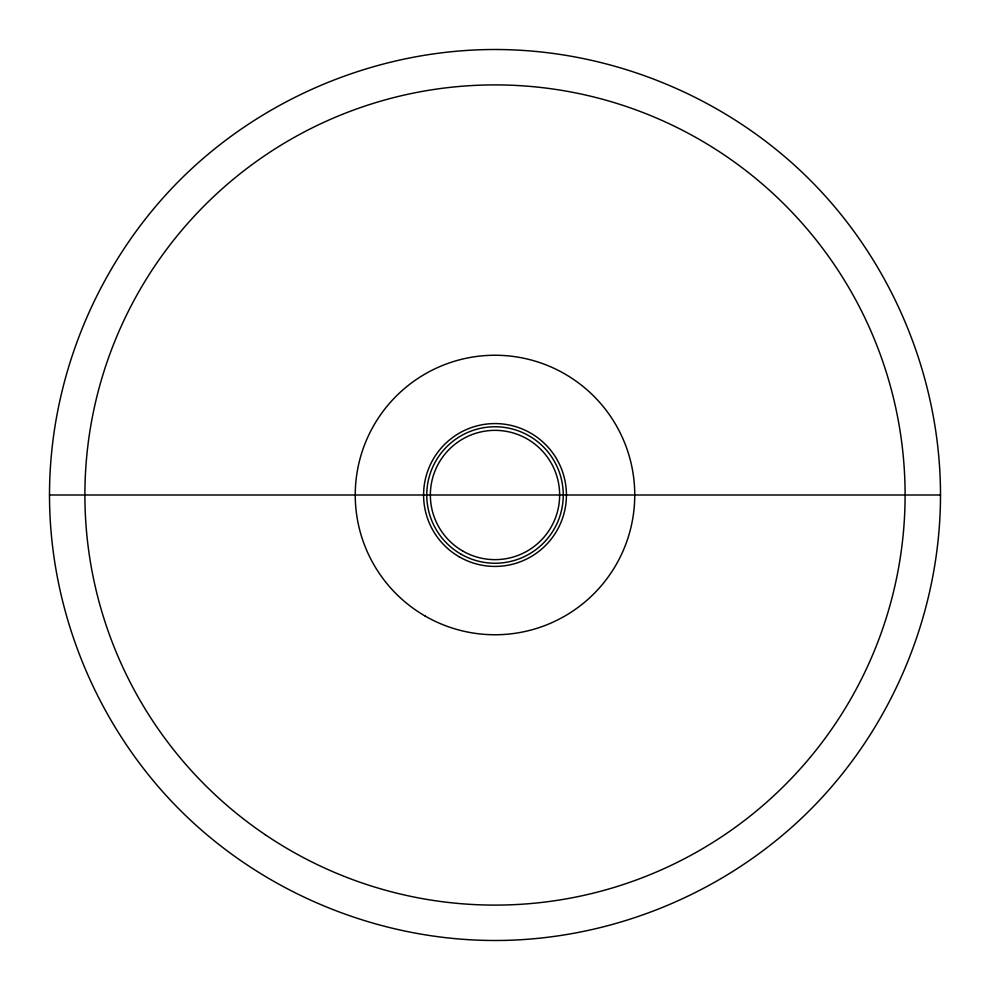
<?xml version="1.0" encoding="UTF-8"?>
<svg xmlns="http://www.w3.org/2000/svg" width="990" height="990" viewBox="0 0 990 990"><rect width="100%" height="100%" fill="white"/><g stroke="black" fill="none" stroke-linecap="round" stroke-linejoin="round"><path stroke-width="1.49" d="M49.5 495C49.537 378.143 97.379 262.635 179.982 179.982C262.635 97.379 378.143 49.537 495 49.5C611.857 49.537 727.365 97.379 810.018 179.982C892.621 262.635 940.463 378.143 940.5 495C940.463 611.857 892.621 727.365 810.018 810.018C727.365 892.621 611.857 940.463 495 940.5C378.143 940.463 262.635 892.621 179.982 810.018C97.379 727.365 49.537 611.857 49.5 495L940.5 495M462.677 550.985A64.647 64.647 0 0 0 559.647 495A64.647 64.647 0 0 0 462.677 439.016A64.647 64.647 0 0 0 462.677 550.985M460.882 554.103A68.248 68.248 0 0 0 563.248 495A68.248 68.248 0 0 0 460.882 435.897A68.248 68.248 0 0 0 460.882 554.103M459.286 556.85A71.428 71.428 0 0 0 566.429 495A71.428 71.428 0 0 0 459.286 433.15A71.428 71.428 0 0 0 459.286 556.85M425.118 616.028A139.751 139.751 0 0 0 634.751 495A139.751 139.751 0 0 0 425.118 373.973A139.751 139.751 0 0 0 425.118 616.028M265.134 834.632A410.107 410.107 0 0 0 904.056 524.255A410.107 410.107 0 0 0 315.81 126.114A410.107 410.107 0 0 0 265.134 834.632"/></g></svg>
